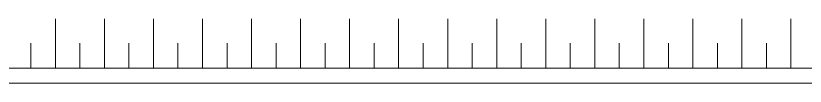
# Model space of a CAD drawing. Header units: millimetres. Extents: x 100 to 940, y 100 to 694.
# Drawn here: x 230.4 to 323.6, y 456.3 to 463.9 of the extents above; entities that cross this region are included whole.
import ezdxf

# ---------------------------------------------------------------- set-up
doc = ezdxf.new("R2010")
doc.units = ezdxf.units.MM
doc.layers.add('PAREDE', color=7, linetype='Continuous', lineweight=9)

msp = doc.modelspace()

# ---------------------------------------------------------------- linework, layer by layer
at = {"layer": 'PAREDE'}
for p, q in [((235.12, 458.153), (235.12, 463.942)), ((235.12, 458.153), (235.12, 463.942)), ((240.909, 458.153), (240.909, 463.942)), ((240.909, 458.153), (240.909, 463.942)), ((246.698, 458.153), (246.698, 463.942)), ((246.698, 458.153), (246.698, 463.942)), ((252.487, 458.153), (252.487, 463.942)), ((252.487, 458.153), (252.487, 463.942)), ((258.276, 458.153), (258.276, 463.942)), ((258.276, 458.153), (258.276, 463.942)), ((264.065, 458.153), (264.065, 463.942)), ((264.065, 458.153), (264.065, 463.942)), ((264.065, 458.153), (264.065, 463.942)), ((264.065, 458.153), (264.065, 463.942)), ((269.854, 458.153), (269.854, 463.942)), ((269.854, 458.153), (269.854, 463.942)), ((275.643, 458.153), (275.643, 463.942)), ((275.643, 458.153), (275.643, 463.942)), ((281.432, 458.153), (281.432, 463.942)), ((281.432, 458.153), (281.432, 463.942)), ((287.221, 458.153), (287.221, 463.942)), ((287.221, 458.153), (287.221, 463.942)), ((293.01, 458.153), (293.01, 463.942)), ((293.01, 458.153), (293.01, 463.942)), ((298.799, 458.153), (298.799, 463.942)), ((298.799, 458.153), (298.799, 463.942)), ((298.799, 458.153), (298.799, 463.942)), ((298.799, 458.153), (298.799, 463.942)), ((304.589, 458.153), (304.589, 463.942)), ((304.589, 458.153), (304.589, 463.942)), ((310.378, 458.153), (310.378, 463.942)), ((310.378, 458.153), (310.378, 463.942)), ((316.167, 458.153), (316.167, 463.942)), ((316.167, 458.153), (316.167, 463.942)), ((321.956, 458.153), (321.956, 463.942)), ((321.956, 458.153), (321.956, 463.942)), ((232.225, 461.048), (232.225, 458.109)), ((238.014, 461.048), (238.014, 458.109)), ((243.803, 461.048), (243.803, 458.109)), ((249.592, 461.048), (249.592, 458.109)), ((255.382, 461.048), (255.382, 458.109)), ((261.171, 461.048), (261.171, 458.109)), ((266.96, 461.048), (266.96, 458.109)), ((272.749, 461.048), (272.749, 458.109)), ((278.538, 461.048), (278.538, 458.109)), ((284.327, 461.048), (284.327, 458.109)), ((290.116, 461.048), (290.116, 458.109)), ((295.905, 461.048), (295.905, 458.109)), ((301.694, 461.048), (301.694, 458.109)), ((307.483, 461.048), (307.483, 458.109)), ((313.272, 461.048), (313.272, 458.109)), ((319.061, 461.048), (319.061, 458.109)), ((219.979, 458.109), (394.542, 458.109)), ((218.198, 456.327), (396.323, 456.327))]:
    msp.add_line(p, q, dxfattribs=at)

doc.saveas('drawing.dxf')
